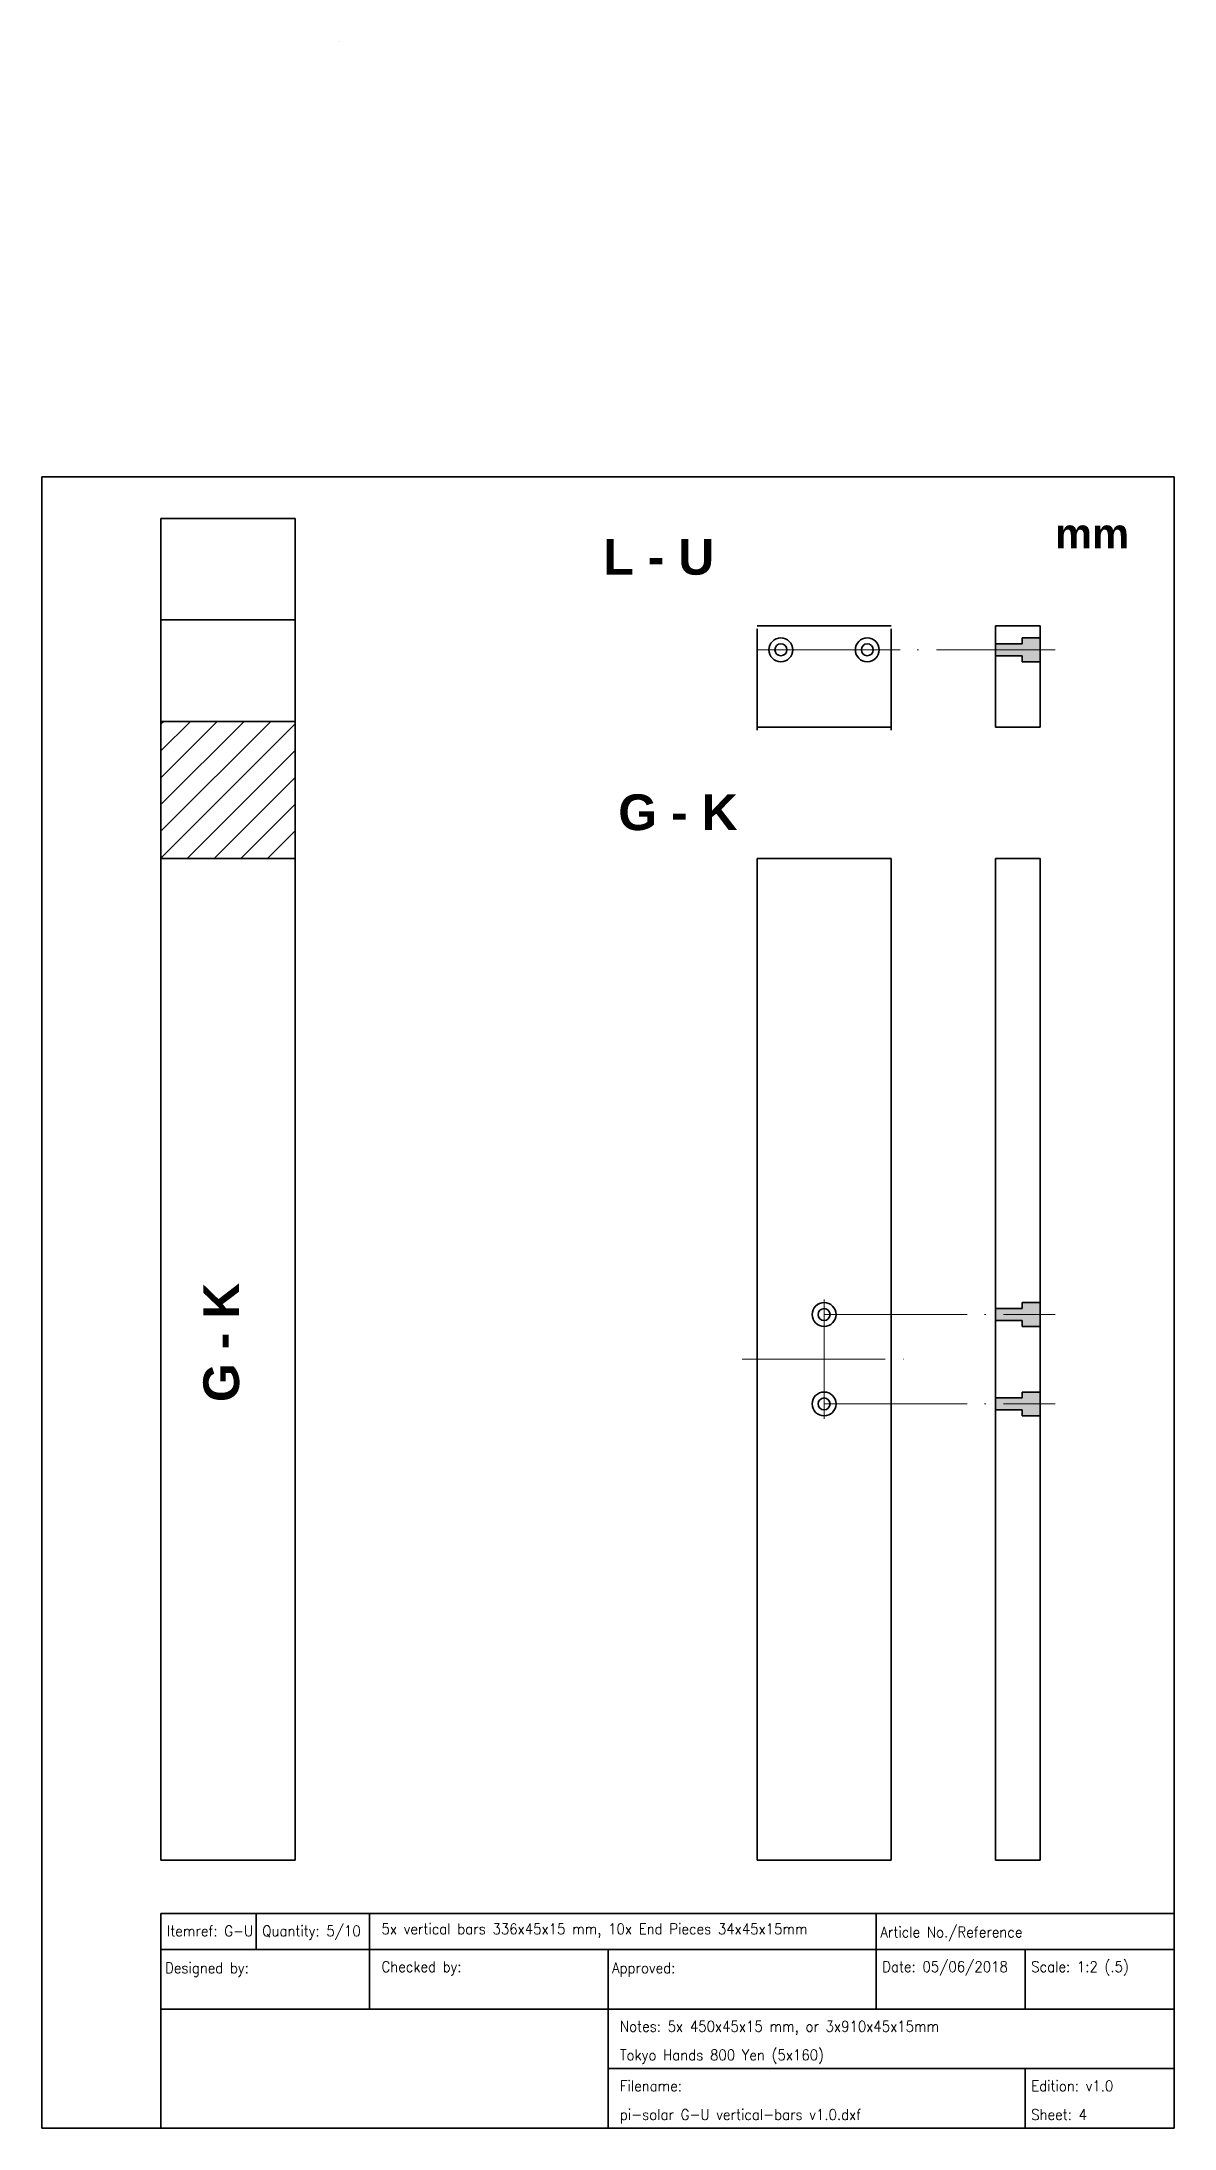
# Model space of a CAD drawing. Header units: millimetres. Extents: x 10 to 200, y 10 to 360.
import ezdxf

# ---------------------------------------------------------------- set-up
doc = ezdxf.new("R2010")
doc.units = ezdxf.units.MM
doc.linetypes.add('ACAD_ISO04W100', pattern=[30, 24, -3, 0, -3])
for name, color, linetype, lineweight, true_color in [('0 ... Background', 18, 'Continuous', 35, 0x000000), ('0 ... Base', 18, 'Continuous', 35, 0x000000), ('0 ... Construction', 18, 'ACAD_ISO04W100', 9, 0x000000), ('0 ... Dimensions', 18, 'Continuous', 9, 0x000000), ('0 ... Hole Hatch', 254, 'Continuous', 25, 0xcdccd0), ('0 ... Numbering', 18, 'Continuous', 70, 0x000000)]:
    doc.layers.add(name, color=color, linetype=linetype, lineweight=lineweight, true_color=true_color)
doc.styles.add('textstyle11', font='')
doc.styles.add('textstyle12', font='Standard')
doc.styles.add('textstyle13', font='Standard')
doc.styles.add('textstyle14', font='Standard')
doc.styles.add('textstyle15', font='Standard')
doc.styles.add('textstyle16', font='Standard')
doc.styles.add('textstyle17', font='Standard')
doc.styles.add('textstyle18', font='Standard')
doc.styles.add('textstyle19', font='Standard')
doc.styles.add('textstyle20', font='Standard')
doc.styles.add('textstyle22', font='Standard')
doc.styles.add('textstyle23', font='Standard')
doc.styles.add('textstyle24', font='')
doc.styles.add('textstyle25', font='')
doc.styles.add('textstyle26', font='')
doc.styles.add('textstyle28', font='Standard')
doc.styles.get('textstyle11').set_extended_font_data('Arial', bold=True)
doc.styles.get('textstyle24').set_extended_font_data('Arial', bold=True)
doc.styles.get('textstyle25').set_extended_font_data('Arial', bold=True)
doc.styles.get('textstyle26').set_extended_font_data('Arial', bold=True)

msp = doc.modelspace()

# ---------------------------------------------------------------- hatches: boundary and pattern name
at = {"layer": '0 ... Base'}
h = msp.add_hatch(dxfattribs=at)
h.set_pattern_fill('ANSI31', color=256, style=0, pattern_type=0)
h.paths.add_polyline_path([(30, 223), (52.5, 223), (52.5, 246), (30, 246)], flags=0)
at = {"layer": '0 ... Hole Hatch'}
for points in [[(174.5, 256), (177.5, 256), (177.5, 260), (174.5, 260), (174.5, 259), (170, 259), (170, 257), (174.5, 257)], [(174.5, 144.5), (177.5, 144.5), (177.5, 148.5), (174.5, 148.5), (174.5, 147.5), (170, 147.5), (170, 145.5), (174.5, 145.5)], [(174.5, 129.5), (177.5, 129.5), (177.5, 133.5), (174.5, 133.5), (174.5, 132.5), (170, 132.5), (170, 130.5), (174.5, 130.5)]]:
    msp.add_hatch(color=256, dxfattribs=at).paths.add_polyline_path(points, flags=0)

# ---------------------------------------------------------------- linework, layer by layer
at = {"layer": '0 ... Background', "linetype": 'Continuous'}
for p, q in [((200, 287), (10, 287)), ((10, 287), (10, 10)), ((200, 10), (200, 287)), ((30, 46), (200, 46)), ((30, 40), (30, 46)), ((46, 40), (46, 46)), ((65, 40), (65, 46)), ((150, 40), (150, 46)), ((30, 40), (200, 40)), ((30, 10), (30, 40)), ((65, 30), (65, 40)), ((105, 30), (105, 40)), ((150, 30), (150, 40)), ((175, 30), (175, 40)), ((30, 30), (200, 30)), ((105, 10), (105, 30)), ((105, 20), (200, 20)), ((175, 10), (175, 20)), ((105, 10), (105, 15)), ((10, 10), (200, 10))]:
    msp.add_line(p, q, dxfattribs=at)
at = {"layer": '0 ... Base'}
for p, q in [((30, 280), (52.5, 280)), ((30, 245), (30, 280)), ((52.5, 245), (52.5, 280)), ((30, 263), (52.5, 263)), ((130, 262), (152.5, 262)), ((130, 244.5), (130, 261.5)), ((152.5, 244.5), (152.5, 261.5)), ((170, 245), (170, 262)), ((170, 262), (177.5, 262)), ((174.5, 259), (170, 259)), ((170, 259), (170, 257)), ((174.5, 259), (174.5, 260)), ((177.5, 260), (174.5, 260)), ((177.5, 245), (177.5, 262)), ((170, 257), (174.5, 257)), ((174.5, 256), (174.5, 257)), ((174.5, 256), (177.5, 256)), ((30, 246), (52.5, 246)), ((30, 223), (30, 245)), ((52.5, 223), (52.5, 245)), ((130, 245), (152.5, 245)), ((170, 245), (177.5, 245)), ((30, 55), (30, 223)), ((30, 223), (52.5, 223)), ((52.5, 55), (52.5, 223)), ((130, 55), (130, 223)), ((130, 223), (152.5, 223)), ((152.5, 55), (152.5, 223)), ((170, 223), (177.5, 223)), ((170, 132.5), (170, 223)), ((177.5, 55), (177.5, 223)), ((174.5, 147.5), (170, 147.5)), ((170, 147.5), (170, 145.5)), ((174.5, 147.5), (174.5, 148.5)), ((177.5, 148.5), (174.5, 148.5)), ((170, 145.5), (174.5, 145.5)), ((174.5, 144.5), (174.5, 145.5)), ((174.5, 144.5), (177.5, 144.5)), ((174.5, 132.5), (174.5, 133.5)), ((177.5, 133.5), (174.5, 133.5)), ((174.5, 132.5), (170, 132.5)), ((170, 132.5), (170, 130.5)), ((170, 130.5), (174.5, 130.5)), ((170, 55), (170, 130.5)), ((174.5, 129.5), (174.5, 130.5)), ((174.5, 129.5), (177.5, 129.5)), ((30, 55), (52.5, 55)), ((130, 55), (152.5, 55)), ((170, 55), (177.5, 55))]:
    msp.add_line(p, q, dxfattribs=at)
for centre, radius in [((134, 258), 2), ((134, 258), 1), ((148.5, 258), 2), ((148.5, 258), 1), ((141.25, 146.5), 2), ((141.25, 146.5), 1), ((141.25, 131.5), 2), ((141.25, 131.5), 1)]:
    msp.add_circle(centre, radius, dxfattribs=at)
at = {"layer": '0 ... Construction'}
for p, q in [((130, 258), (180, 258)), ((141.25, 149), (141.25, 129)), ((141.25, 146.5), (180, 146.5)), ((127.5, 139), (155, 139)), ((141.25, 131.5), (180, 131.5))]:
    msp.add_line(p, q, dxfattribs=at)
at = {"layer": '0 ... Dimensions'}
msp.add_line((60, 360), (60, 360), dxfattribs=at)

# ---------------------------------------------------------------- texts
at = {"layer": '0 ... Background', "linetype": 'Continuous', "lineweight": 25, "char_height": 1.8, "width": 100}
for s, insert, attachment_point, style in [('Itemref: G-U', (31, 44), 1, 'textstyle12'), ('Quantity: 5/10', (47, 44), 1, 'textstyle13'), ('5x vertical bars 336x45x15 mm, 10x End Pieces 34x45x15mm ', (67, 42), 7, 'textstyle14'), ('Article No./Reference', (150.68845, 43.811008), 1, 'textstyle15'), ('Designed by:', (30.68845, 37.811008), 1, 'textstyle16'), ('Checked by:', (67, 38), 1, 'textstyle17'), ('Approved:\\P\\P', (105.68845, 37.811008), 1, 'textstyle18'), ('Date: 05/06/2018', (151, 38), 1, 'textstyle20'), ('Scale: 1:2 (.5)', (176, 38), 1, 'textstyle22')]:
    msp.add_mtext(s, dxfattribs=dict(at, insert=insert, attachment_point=attachment_point, style=style))
at = {"layer": '0 ... Background', "linetype": 'Continuous', "lineweight": 25, "char_height": 1.8, "attachment_point": 1, "line_spacing_factor": 0.8}
for s, insert, width, style in [('Notes: 5x 450x45x15 mm, or 3x910x45x15mm\\P\\PTokyo Hands 800 Yen (5x160)', (107, 28), 200, 'textstyle28'), ('Filename:\\P\\Ppi-solar G-U vertical-bars v1.0.dxf', (107, 18), 100, 'textstyle19'), ('Edition: v1.0\\P\\PSheet: 4', (176, 18), 100, 'textstyle23')]:
    msp.add_mtext(s, dxfattribs=dict(at, insert=insert, width=width, style=style))
at = {"layer": '0 ... Numbering', "attachment_point": 1}
for s, insert, char_height, style in [('L - U', (104.2055, 276.602319), 6, 'textstyle26'), ('mm', (180, 280), 5, 'textstyle11'), ('G - K', (106.727169, 233.751651), 6, 'textstyle24')]:
    msp.add_mtext(s, dxfattribs=dict(at, insert=insert, char_height=char_height, style=style))
at = {"layer": '0 ... Numbering', "insert": (37.114265, 131.810308), "char_height": 6, "attachment_point": 1, "rotation": 90, "style": 'textstyle25'}
msp.add_mtext('G - K', dxfattribs=at)

doc.saveas('drawing.dxf')
